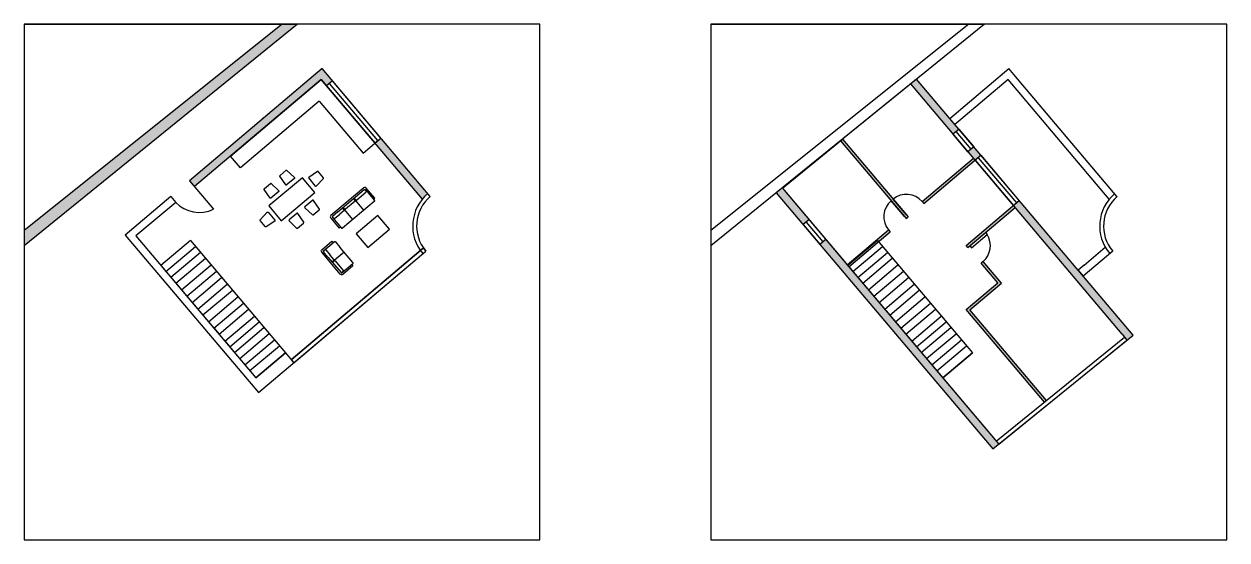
# Model space of a CAD drawing. Header units: inches. Extents: x 74 to 259, y -3 to 170.
# Drawn here: x 74.24 to 120.87, y 150 to 170 of the extents above; entities that cross this region are included whole.
import ezdxf

# ---------------------------------------------------------------- set-up
doc = ezdxf.new("R2010")
doc.units = ezdxf.units.IN
doc.header["$MEASUREMENT"] = 0

msp = doc.modelspace()

# ---------------------------------------------------------------- hatches: boundary and pattern name
h = msp.add_hatch(color=256)
h.dxf.hatch_style = 1
h.paths.add_polyline_path([(84.84, 169.998), (84.24, 169.998), (74.24, 161.998), (74.24, 161.398)])
h = msp.add_hatch(color=256)
h.dxf.hatch_style = 1
h.paths.add_polyline_path([(85.791, 168.273), (80.65, 163.926), (80.844, 163.697), (85.756, 167.851), (85.968, 167.6), (86.192, 167.799)])
h.paths.add_polyline_path([(88.075, 165.573), (87.84, 165.386), (87.841, 165.384), (89.68, 163.21, -0.045741), (89.891, 163.425)])
h = msp.add_hatch(color=256)
h.dxf.hatch_style = 1
h.paths.add_polyline_path([(105.315, 161.654), (105.087, 161.461), (111.795, 153.527), (112.025, 153.713), (106.176, 160.635), (106.175, 160.635), (106.173, 160.635), (106.175, 160.636)])
h.paths.add_polyline_path([(103.634, 163.642), (103.401, 163.453), (104.441, 162.224), (104.67, 162.418)])
h.paths.add_polyline_path([(105.964, 165.533), (105.887, 165.47), (108.366, 162.534), (108.431, 162.458), (108.507, 162.522), (108.443, 162.599), (107.926, 163.21)])
h.paths.add_polyline_path([(107.82, 161.942), (107.755, 162.018), (106.152, 160.664), (106.175, 160.636), (107.319, 161.603), (107.321, 161.603), (107.32, 161.602), (107.361, 161.554)])
h.paths.add_polyline_path([(107.361, 161.554), (107.32, 161.602), (106.176, 160.635), (106.216, 160.587)], flags=17)
h.paths.add_polyline_path([(111.414, 160.791), (111.337, 160.727), (111.983, 159.963), (110.761, 158.93), (110.826, 158.854), (113.795, 155.342), (113.871, 155.403), (110.902, 158.918), (112.124, 159.952)])
h.paths.add_polyline_path([(112.655, 162.889), (112.591, 162.965), (110.756, 161.414), (110.821, 161.338), (111.508, 161.919)])
h.paths.add_polyline_path([(112.817, 163.157), (112.591, 162.965), (116.805, 157.977), (116.994, 157.744), (117.231, 157.937)])
h.paths.add_polyline_path([(111.054, 165.242), (110.829, 165.051), (111.108, 164.72), (111.334, 164.911)])
h.paths.add_polyline_path([(111.108, 164.72), (111.044, 164.796), (109.054, 163.115), (109.118, 163.039)])
h.paths.add_polyline_path([(108.837, 167.864), (108.609, 167.678), (110.248, 165.738), (110.36, 165.834), (110.473, 165.929)])

# ---------------------------------------------------------------- linework, layer by layer
for p, q in [((74.24, 169.998), (74.24, 161.998)), ((74.24, 169.998), (84.24, 169.998)), ((84.24, 169.998), (74.24, 161.998)), ((84.84, 169.998), (74.24, 161.398)), ((84.24, 169.998), (84.24, 169.998)), ((84.24, 169.998), (84.84, 169.998)), ((100.868, 169.998), (100.868, 161.998)), ((100.868, 169.998), (110.868, 169.998)), ((110.868, 169.998), (100.868, 161.998)), ((111.468, 169.998), (100.868, 161.398)), ((110.868, 169.998), (110.868, 169.998)), ((110.868, 169.998), (111.468, 169.998)), ((110.129, 166.336), (112.419, 168.274)), ((112.612, 168.045), (112.419, 168.274)), ((116.612, 163.306), (112.612, 168.045)), ((82.243, 164.881), (85.756, 167.851)), ((85.756, 167.851), (87.841, 165.384)), ((86.194, 167.8), (85.968, 167.6)), ((85.968, 167.6), (87.842, 165.388)), ((87.957, 165.479), (86.081, 167.7)), ((88.076, 165.573), (86.194, 167.8)), ((85.685, 167.005), (82.631, 164.422)), ((85.685, 167.005), (87.383, 164.997)), ((83.501, 166.336), (83.501, 166.336)), ((83.531, 166.363), (83.531, 166.363)), ((110.129, 166.336), (110.129, 166.336)), ((110.159, 166.363), (110.159, 166.363)), ((110.551, 166.301), (110.322, 166.107)), ((87.839, 165.385), (88.076, 165.573)), ((103.634, 163.642), (105.964, 165.533)), ((105.964, 165.533), (108.443, 162.599)), ((110.248, 165.738), (110.473, 165.929)), ((110.248, 165.738), (110.36, 165.834)), ((110.829, 165.051), (110.248, 165.738)), ((110.36, 165.834), (110.941, 165.147)), ((110.473, 165.929), (111.054, 165.242)), ((87.383, 164.997), (87.841, 165.384)), ((87.842, 165.388), (87.957, 165.479)), ((105.888, 165.468), (108.366, 162.534)), ((111.054, 165.242), (110.829, 165.051)), ((82.631, 164.422), (82.243, 164.881)), ((109.054, 163.115), (111.044, 164.796)), ((109.118, 163.039), (111.334, 164.911)), ((111.335, 164.912), (111.108, 164.72)), ((111.108, 164.72), (112.591, 162.966)), ((111.223, 164.817), (112.706, 163.063)), ((112.817, 163.157), (111.335, 164.912)), ((80.65, 163.926), (81.586, 162.819)), ((79.924, 163.312), (80.119, 163.084)), ((103.634, 163.642), (106.216, 160.587)), ((108.443, 162.599), (107.926, 163.21)), ((80.119, 163.084), (80.118, 163.083)), ((108.366, 162.534), (107.85, 163.145)), ((109.054, 163.115), (109.118, 163.039)), ((110.756, 161.414), (112.817, 163.157)), ((110.897, 161.402), (112.653, 162.887)), ((112.591, 162.966), (112.817, 163.157)), ((104.67, 162.418), (104.441, 162.224)), ((104.669, 162.417), (104.555, 162.321)), ((104.555, 162.321), (105.2, 161.557)), ((105.315, 161.654), (104.669, 162.417)), ((108.366, 162.534), (108.431, 162.458)), ((108.431, 162.458), (108.507, 162.522)), ((108.443, 162.599), (108.507, 162.522)), ((74.24, 161.998), (74.24, 161.398)), ((100.868, 161.998), (100.868, 161.398)), ((104.441, 162.224), (105.086, 161.46)), ((106.152, 160.664), (107.755, 162.018)), ((106.216, 160.587), (107.82, 161.942)), ((107.755, 162.018), (107.82, 161.942)), ((110.821, 161.338), (111.508, 161.919)), ((110.962, 161.326), (111.573, 161.843)), ((111.508, 161.919), (111.573, 161.843)), ((80.693, 161.605), (79.548, 160.637)), ((79.741, 160.408), (80.887, 161.376)), ((80.693, 161.605), (84.374, 157.253)), ((86.222, 161.525), (86.177, 161.578)), ((105.086, 161.46), (105.315, 161.654)), ((107.319, 161.603), (106.173, 160.635)), ((107.321, 161.603), (106.175, 160.635)), ((106.369, 160.406), (107.514, 161.374)), ((107.319, 161.603), (110.999, 157.251)), ((110.821, 161.338), (110.756, 161.414)), ((110.897, 161.402), (110.962, 161.326)), ((79.934, 160.18), (81.079, 161.149)), ((80.124, 159.956), (81.269, 160.924)), ((89.715, 161.311), (84.6, 156.986)), ((84.696, 156.871), (89.811, 161.196)), ((85.912, 161.243), (85.844, 161.185)), ((85.94, 161.24), (86.111, 161.038)), ((86.254, 160.869), (86.111, 161.038)), ((86.646, 161.155), (86.188, 160.768)), ((89.811, 161.196), (89.715, 161.311)), ((106.561, 160.178), (107.707, 161.147)), ((106.751, 159.954), (107.897, 160.922)), ((116.44, 161.196), (115.294, 160.228)), ((79.548, 160.637), (83.228, 156.284)), ((79.548, 160.637), (79.741, 160.408)), ((79.74, 160.409), (79.934, 160.18)), ((80.344, 159.695), (81.49, 160.663)), ((80.553, 159.448), (81.698, 160.417)), ((86.252, 160.841), (86.178, 160.779)), ((86.271, 160.818), (86.198, 160.756)), ((86.299, 160.816), (86.613, 160.445)), ((86.61, 160.417), (86.542, 160.359)), ((86.94, 160.676), (86.986, 160.622)), ((106.173, 160.635), (109.854, 156.282)), ((106.216, 160.587), (112.025, 153.713)), ((106.972, 159.693), (108.117, 160.661)), ((107.18, 159.446), (108.326, 160.415)), ((111.414, 160.791), (111.337, 160.727)), ((111.983, 159.963), (111.337, 160.727)), ((112.124, 159.952), (111.414, 160.791)), ((115.33, 160.65), (115.101, 160.457)), ((115.101, 160.457), (115.294, 160.228)), ((79.93, 160.185), (80.124, 159.956)), ((80.755, 159.209), (81.9, 160.178)), ((107.382, 159.207), (108.528, 160.176)), ((110.761, 158.93), (111.983, 159.963)), ((110.902, 158.918), (112.124, 159.952)), ((80.151, 159.924), (80.344, 159.695)), ((80.359, 159.677), (80.553, 159.448)), ((80.975, 158.949), (82.12, 159.918)), ((81.169, 158.719), (82.315, 159.688)), ((107.602, 158.947), (108.748, 159.916)), ((107.797, 158.717), (108.942, 159.686)), ((110.902, 158.918), (112.048, 159.887)), ((80.561, 159.438), (80.755, 159.209)), ((80.781, 159.178), (80.975, 158.949)), ((81.388, 158.46), (82.533, 159.429)), ((81.603, 158.206), (82.749, 159.175)), ((108.015, 158.458), (109.161, 159.427)), ((108.23, 158.204), (109.376, 159.173)), ((80.976, 158.948), (81.169, 158.719)), ((81.194, 158.69), (81.388, 158.46)), ((81.798, 157.976), (82.943, 158.945)), ((82.022, 157.711), (83.167, 158.68)), ((108.425, 157.974), (109.57, 158.943)), ((108.649, 157.709), (109.794, 158.678)), ((110.826, 158.854), (110.761, 158.93)), ((113.795, 155.342), (110.826, 158.854)), ((113.871, 155.403), (110.902, 158.918)), ((81.409, 158.435), (81.603, 158.206)), ((81.604, 158.205), (81.798, 157.976)), ((82.212, 157.487), (83.357, 158.455)), ((82.394, 157.271), (83.539, 158.24)), ((108.839, 157.485), (109.984, 158.453)), ((109.021, 157.269), (110.167, 158.237)), ((81.828, 157.94), (82.022, 157.711)), ((82.018, 157.716), (82.212, 157.487)), ((82.599, 157.029), (83.744, 157.997)), ((82.801, 156.79), (83.946, 157.758)), ((109.226, 157.027), (110.371, 157.995)), ((109.428, 156.788), (110.573, 157.756)), ((112.025, 153.713), (116.994, 157.744)), ((116.805, 157.977), (116.994, 157.744)), ((82.2, 157.5), (82.394, 157.271)), ((82.405, 157.258), (82.599, 157.029)), ((82.995, 156.561), (84.14, 157.529)), ((84.374, 157.253), (83.228, 156.284)), ((84.374, 157.253), (83.228, 156.284)), ((83.228, 156.284), (84.374, 157.253)), ((84.374, 157.253), (84.696, 156.871)), ((109.622, 156.558), (110.767, 157.527)), ((110.999, 157.251), (109.854, 156.282)), ((111.001, 157.251), (109.856, 156.282)), ((111.001, 157.251), (109.856, 156.282)), ((109.856, 156.282), (111.001, 157.251)), ((82.607, 157.019), (82.801, 156.79)), ((82.801, 156.79), (82.995, 156.561)), ((84.6, 156.986), (84.696, 156.871)), ((83.035, 156.513), (83.228, 156.284))]:
    msp.add_line(p, q)
at = {"linetype": 'ByBlock', "lineweight": -2}
for p, q in [((87.076, 163.159), (87.014, 163.232)), ((87.413, 162.784), (87.026, 163.242)), ((87.099, 163.178), (87.037, 163.251)), ((87.127, 163.176), (87.498, 163.489)), ((87.501, 163.518), (87.443, 163.586)), ((87.783, 163.207), (87.836, 163.252)), ((86.649, 162.771), (86.48, 162.629)), ((86.652, 162.8), (86.59, 162.873)), ((86.989, 162.425), (86.601, 162.883)), ((86.675, 162.819), (86.613, 162.892)), ((87.074, 163.13), (86.703, 162.817)), ((86.25, 162.46), (86.192, 162.529)), ((86.278, 162.458), (86.48, 162.629)), ((86.509, 162.13), (86.456, 162.085))]:
    msp.add_line(p, q, dxfattribs=at)
for points in [[(74.24, 149.998), (94.24, 149.998), (94.24, 169.998), (74.24, 169.998)], [(100.868, 149.998), (120.868, 149.998), (120.868, 169.998), (100.868, 169.998)], [(111.795, 153.527), (117.231, 157.937), (108.837, 167.864), (103.401, 163.453)], [(83.727, 162.95), (84.208, 162.375), (85.512, 163.467), (85.03, 164.042)], [(87.958, 162.579), (87.118, 161.869), (87.57, 161.335), (88.41, 162.045)]]:
    msp.add_lwpolyline(points, close=True)
for points in [[(89.988, 163.31), (85.791, 168.273), (80.65, 163.926)], [(89.68, 163.21), (85.756, 167.851), (80.844, 163.697)], [(116.805, 157.977), (108.609, 167.678)], [(116.308, 163.21), (112.384, 167.851), (110.551, 166.301)], [(79.924, 163.312), (78.156, 161.818), (83.322, 155.709), (89.811, 161.196)], [(103.634, 163.642), (112.025, 153.713)], [(80.119, 163.084), (78.579, 161.782), (83.228, 156.284)], [(115.33, 160.65), (116.152, 161.346)], [(84.6, 156.986), (89.715, 161.311)], [(111.928, 153.827), (116.899, 157.86)]]:
    msp.add_lwpolyline(points)
for points in [[(84.398, 164.328, -0.382162), (84.431, 164.327), (84.722, 164.049, -0.447008), (84.721, 164.012), (84.419, 163.759, -0.447008), (84.382, 163.764), (84.159, 164.099, -0.382162), (84.164, 164.132)], [(85.652, 164.273, 0.382162), (85.619, 164.278), (85.284, 164.055, 0.447008), (85.278, 164.018), (85.531, 163.716, 0.447008), (85.569, 163.715), (85.847, 164.006, 0.382162), (85.848, 164.039)], [(83.79, 163.818, -0.382162), (83.823, 163.817), (84.114, 163.539, -0.447008), (84.113, 163.502), (83.811, 163.249, -0.447008), (83.774, 163.254), (83.551, 163.589, -0.382162), (83.556, 163.622)], [(85.683, 162.795, 0.382162), (85.687, 162.828), (85.465, 163.163, 0.447008), (85.428, 163.169), (85.126, 162.915, 0.447008), (85.124, 162.878), (85.415, 162.6, 0.382162), (85.449, 162.599)], [(83.39, 162.378, -0.382162), (83.392, 162.412), (83.67, 162.703, -0.447008), (83.707, 162.701), (83.96, 162.399, -0.447008), (83.955, 162.362), (83.62, 162.14, -0.382162), (83.587, 162.144)], [(85.074, 162.285, 0.382162), (85.079, 162.318), (84.856, 162.653, 0.447008), (84.819, 162.659), (84.517, 162.406, 0.447008), (84.516, 162.368), (84.807, 162.09, 0.382162), (84.84, 162.089)]]:
    msp.add_lwpolyline(points, format="xyb", close=True)
for points in [[(87.836, 163.252), (87.507, 163.642, 0.414214), (87.409, 163.65), (86.364, 162.766), (86.135, 162.573, 0.414214), (86.127, 162.474), (86.456, 162.085, 0.42137)], [(86.406, 162.717), (87.427, 163.581, -0.414214), (87.47, 163.578), (87.818, 163.165, -0.414214), (87.815, 163.123)], [(87.815, 163.123), (86.587, 162.085, -0.129153)], [(86.406, 162.717), (86.2, 162.543, 0.414214), (86.196, 162.501), (86.545, 162.089, 0.414214), (86.587, 162.085)]]:
    msp.add_lwpolyline(points, format="xyb", dxfattribs=at)
for points in [[(86.986, 160.622), (86.597, 160.293, -0.414214), (86.498, 160.302), (85.973, 160.922), (85.78, 161.151, -0.414214), (85.788, 161.249), (86.177, 161.578, -0.42137)], [(86.022, 160.963), (85.848, 161.169, -0.414214), (85.852, 161.212), (86.264, 161.56, -0.414214), (86.307, 161.557)], [(86.307, 161.557), (86.481, 161.351, -0.37482)], [(86.986, 160.754), (86.481, 161.351, 0.129153)], [(86.022, 160.963), (86.527, 160.366, 0.414214), (86.57, 160.363), (86.982, 160.711, 0.414214), (86.986, 160.754)]]:
    msp.add_lwpolyline(points, format="xyb")
for centre, start, end in [((87.485, 163.505), 310.2174, 40.2174), ((86.636, 162.787), 310.2174, 40.2174), ((86.69, 162.832), 220.2174, 310.2174), ((87.061, 163.146), 310.2174, 40.2174), ((87.114, 163.191), 220.2174, 310.2174), ((86.266, 162.473), 220.2174, 310.2174)]:
    msp.add_arc(centre, 0.02, start, end, dxfattribs=at)
for centre, radius, start, end in [((90.957, 162.165), 1.65, 130.2174, 220.2174), ((90.957, 162.165), 1.5, 130.2174, 220.2174), ((108.443, 162.599), 0.8, 40.1899, 130.1899), ((117.585, 162.165), 1.65, 130.4328, 220.2174), ((117.585, 162.165), 1.5, 130.4328, 220.2174), ((81.038, 163.975), 1.28, 224.1092, 295.3625), ((108.366, 162.534), 0.8, 130.1899, 220.1899), ((110.885, 161.409), 0.813, 310.5524, 32.2562), ((85.925, 161.227), 0.02, 40.2174, 130.2174), ((86.239, 160.857), 0.02, 310.2174, 40.2174), ((86.284, 160.803), 0.02, 40.2174, 130.2174), ((86.598, 160.432), 0.02, 310.2174, 40.2174)]:
    msp.add_arc(centre, radius, start, end)
for p in [(83.501, 166.336), (110.129, 166.336)]:
    msp.add_point(p)

doc.saveas('drawing.dxf')
